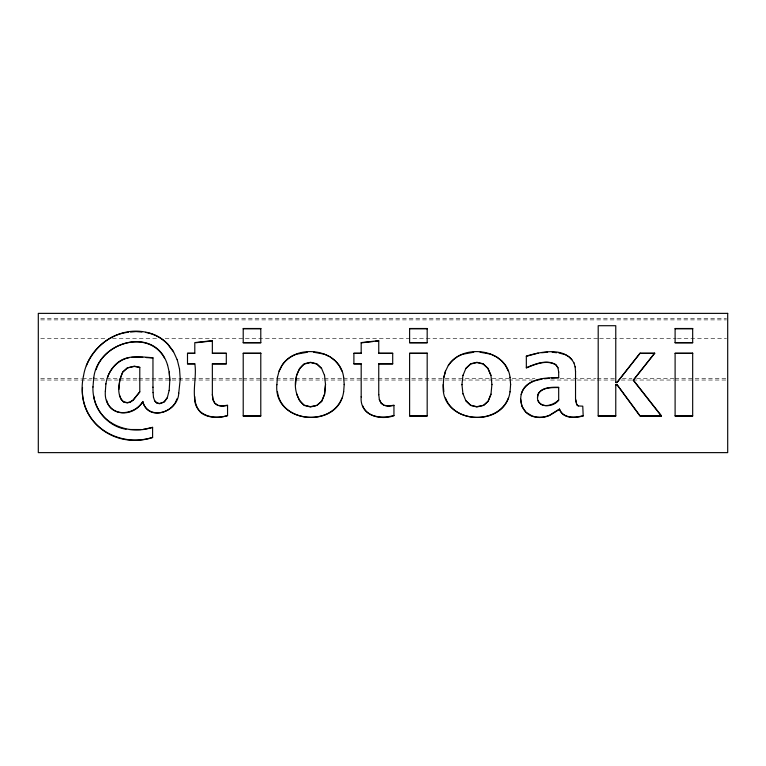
<?xml version="1.0" encoding="UTF-8"?>
<svg xmlns="http://www.w3.org/2000/svg" width="766" height="766" viewBox="0 0 766 766"><rect width="100%" height="100%" fill="white"/><g stroke="black" fill="none" stroke-linecap="round" stroke-linejoin="round"><path stroke-width="0.57" stroke-dasharray="3.83 2.87" d="M40.694 318.359L726.503 318.359M40.694 319.882L726.503 319.882M40.694 338.39L106.522 338.39M112.506 338.39L157.988 338.39M165.169 338.39L244.162 338.39M245.359 338.39L598.438 338.39M599.634 338.39L676.234 338.39M677.431 338.39L726.503 338.39M40.694 378.5L81.388 378.5M82.584 378.5L92.159 378.5M93.356 378.5L105.325 378.5M106.522 378.5L118.491 378.5M119.688 378.5L137.641 378.5M138.838 378.5L150.806 378.5M152.003 378.5L241.769 378.5M242.966 378.5L275.281 378.5M276.478 378.5L294.431 378.5M295.628 378.5L323.156 378.5M324.353 378.5L342.306 378.5M343.503 378.5L377.016 378.5M378.213 378.5L535.003 378.5M560.138 378.5L596.044 378.5M597.241 378.5L615.194 378.5M622.375 378.5L631.95 378.5M636.738 378.5L673.841 378.5M675.038 378.5L726.503 378.5M40.694 380.032L118.491 380.032M119.688 380.032L137.641 380.032M138.838 380.032L150.806 380.032M152.003 380.032L241.769 380.032M242.966 380.032L275.281 380.032M276.478 380.032L294.431 380.032M295.628 380.032L323.156 380.032M324.353 380.032L342.306 380.032M343.503 380.032L377.016 380.032M378.213 380.032L460.797 380.032M461.994 380.032L532.609 380.032M550.562 380.032L596.044 380.032M597.241 380.032L615.194 380.032M621.178 380.032L631.95 380.032M633.147 380.032L673.841 380.032M675.038 380.032L726.503 380.032"/><path stroke-width="1.15" d="M169.171 390.612L169.813 380.147L169.219 371.912M105.363 391.302L105.89 383.766M343.647 391.914L344.212 384.379M510.041 391.914L510.616 384.379M276.861 384.743L277.426 377.303M83.475 376.01C74.465 418.533 111.989 450.044 152.597 437.587L152.597 427.227C128.487 435.978 97.205 423.177 93.691 395.907M92.964 387.079L93.749 377.782M118.893 389.425L119.86 379.361L122.751 372.171L127.577 367.862L134.328 366.426L139.785 367.508M325.521 384.379L324.573 394.136L321.739 401.106L317.009 405.291L310.393 406.689L304.236 405.185L299.535 400.695L296.547 393.647M491.916 384.379L490.968 394.394L488.134 401.365L483.403 405.549L488.134 401.106L490.968 394.136M178.727 393.379L180.249 378.95M295.552 384.743L296.557 375.512L299.563 368.475L304.303 364.032L310.508 362.548L316.76 364.032L321.519 368.475M461.946 384.743L462.951 375.254M538.555 393.063C532.849 407.196 551.654 409.303 558.682 400.264L558.682 387.28C550.878 387.002 537.703 387.357 537.493 397.813M105.89 384.015C107.135 375.436 111.453 367.345 118.414 362.059C128.41 354.601 141.442 357.023 152.961 357.722L152.961 387.366M169.171 390.363L167.256 397.908L164.709 401.413M343.647 391.656C338.649 429.803 273.136 424.096 276.861 384.484M510.041 391.656C505.033 429.793 439.56 424.115 443.255 384.484M277.426 377.552L279.121 370.907L281.955 365.315A29.137 28.016 0 0 1 296.586 353.93C315.171 346.988 341.138 355.625 343.647 377.485M445.525 370.907L443.82 377.303L443.255 384.743L443.82 391.866M443.82 377.552L445.525 371.165L448.349 365.315A29.137 28.016 0 0 1 462.98 353.93C481.565 346.988 507.532 355.625 510.041 377.485M83.475 376.269C87.669 347.707 116.93 326.249 145.473 332.118A39.459 37.946 0 0 1 168.089 344.403M93.749 378.031C97.359 341.55 155.153 324.841 167.467 364.75M178.727 393.13C178.315 411.572 148.575 422.612 142.754 401.69C135.113 414.645 111.549 418.322 106.598 400.216M521.177 394.567C522.671 388.515 527.429 383.823 533.098 381.487M462.951 375.512L465.958 368.226L470.697 363.773L476.902 362.289L483.155 363.773L487.913 368.226L490.92 375.225L491.916 384.628M107.489 377.456C110.879 367.67 119.113 359.532 129.454 357.55M86.357 365.784C93.375 348.473 109.385 334.158 128.353 332.262M341.942 398.109C331.343 426.375 281.237 422.765 277.426 391.608M508.337 398.109C498.589 423.78 455.081 423.857 445.506 397.966M279.121 371.165L281.955 365.564M96.114 369.662C104.904 341.588 149.035 329.773 164.537 358.143M176.812 398.942C172.771 414.396 146.986 419.241 142.754 401.432M154.703 400.723L156.743 402.801L159.606 403.49L164.068 402.035L167.256 397.659M640.098 353.164L616.889 382.627L640.098 353.164L654.691 353.164L633.271 380.233L661.403 416.072L640.031 416.072L616.889 384.484L615.768 384.484L615.768 416.072L598.198 416.072L598.198 325.713L615.768 325.713L615.768 382.627M633.271 380.233L654.691 353.164M139.785 391.732L133.207 399.909L130.163 401.949L127.261 402.638L123.604 401.796L120.99 399.268L119.419 395.055M142.754 401.69C131.379 420.208 103.314 415.086 105.363 391.053M538.555 393.312C543.171 387.089 551.721 387.663 558.682 387.539M324.525 375.484L321.519 368.226L316.76 363.773L310.508 362.289L304.303 363.773C292.325 373.406 292.382 395.725 304.236 405.444L310.393 406.938L315.908 405.779M465.958 368.475L470.697 364.032L476.902 362.548L483.155 364.032L487.913 368.475L490.92 375.484M127.577 367.603L122.751 371.922C118.922 380.884 115.656 394.461 123.604 402.045L127.261 402.887L130.163 402.207L133.207 400.168L139.785 391.991L139.785 367.259L134.328 366.167L127.577 367.862M559.448 409.082C562.675 418.858 575.151 418.313 583.185 415.9L583.185 415.641C575.132 418.006 563.048 418.638 559.448 409.082L549.586 415.201A23.43 22.53 0 0 1 532.121 415.986L525.983 412.223L521.972 406.459L520.641 399.21M559.448 409.341L549.586 415.459A23.43 22.53 0 0 1 532.121 416.235C520.191 412.003 517.05 395.256 525.495 386.313C534.208 377.762 547.278 377.868 558.682 377.581M558.682 400.005C553.445 405.08 542.271 409.14 538.105 400.762M526.338 367.709C535.243 363.927 546.589 359.197 555.781 364.559L557.954 367.603L558.682 372.132M153.487 397.267L154.703 400.972L156.743 403.05L159.606 403.749L164.068 402.035M534.055 380.999L542.137 379.007M526.338 356.324L538.201 353.069M296.586 354.189L307.348 352.226M462.98 354.189L473.742 352.226M483.403 405.291L476.787 406.689L470.63 405.185L465.929 400.695M482.302 405.779L476.787 406.938L470.63 405.444L465.929 400.944L462.942 393.647M143.271 429.362L152.597 427.485M152.597 437.329C118.969 448.407 79.903 424.986 82.517 387.452M227.55 415.478C213.369 420.486 193.224 414.971 194.794 396.702M393.944 415.478C383.182 418.6 367.24 417.968 362.615 405.683M227.55 405.453L222.15 406.258L218.932 405.712M393.944 405.453L388.544 406.258L385.327 405.712M195.962 342.728L212.354 340.918M361.188 342.862L372.898 341.559M375.244 341.301L378.749 340.918M544.511 378.777L549.251 378.308M551.616 378.069L558.682 377.839L558.682 371.874M583.185 415.9L582.773 406.171L578.301 405.942L576.76 404.563L575.534 399.038M130.536 332.061L135.984 331.563L141.911 332.071M131.608 357.349L142.735 357.358M541.734 352.743L547.604 352.207M140.896 429.544L129.425 429.525M243.215 328.758L260.785 328.758M409.609 328.758L427.179 328.758M675.105 328.758L692.675 328.758M243.215 342.603L260.785 342.603M409.609 342.603L427.179 342.603M675.105 342.603L692.675 342.603M194.794 353.164L187.498 353.164L187.498 363.974L194.794 363.974M212.354 353.164L226.305 353.164L226.305 363.974L212.354 363.974M361.188 353.164L353.892 353.164L353.892 363.974L361.188 363.974M378.749 353.164L392.699 353.164L392.699 363.974L378.749 363.974M187.498 353.413L194.794 353.413L194.794 342.603L212.354 340.659L212.354 353.413L226.305 353.413M243.215 353.413L260.785 353.413M353.892 353.413L361.188 353.413L361.188 342.603L378.749 340.659L378.749 353.413L392.699 353.413M409.609 353.413L427.179 353.413M640.098 353.413L654.691 353.413M675.105 353.413L692.675 353.413M187.498 363.716L194.794 363.716C197.475 379.199 189.116 399.249 200.501 412.357C207.998 418.495 218.683 417.968 227.55 415.727L227.55 405.204L222.15 405.999L217.87 405.281L214.806 403.117L212.967 399.517L212.354 394.471M226.305 363.716L212.354 363.716L212.354 394.729L212.967 399.775L214.806 403.376L217.87 405.54M353.892 363.716L361.188 363.716L361.188 396.951M392.699 363.716L378.749 363.716L378.749 394.729M615.768 382.378L616.889 382.378M615.768 384.743L616.889 384.743M243.215 415.814L260.785 415.814M409.609 415.814L427.179 415.814M598.198 415.814L615.768 415.814M616.889 384.484L640.031 415.814L661.403 416.072M675.105 415.814L692.675 415.814M146.143 357.569L152.961 357.981M480.071 352.226L490.872 354.189M313.677 352.226L324.478 354.189M552.19 352.236L556.671 352.724M558.902 352.963L565.538 354.744L568.238 356.343M126.093 429.247C106.101 426.164 92.016 406.622 92.964 386.83M491.829 354.639L496.627 356.927L500.734 360.135M325.435 354.639L329.275 356.477M384.264 405.54L381.2 403.376L379.361 399.775L378.749 394.471M330.232 356.927L335.163 360.776L339.127 365.564L341.952 371.137M575.534 371.309L575.534 399.297L576.76 404.812L578.301 405.942M569.138 356.879L571.934 359.637M501.558 360.776L505.522 365.564L508.346 371.137M633.271 379.984L661.403 415.814M168.089 344.403L173.413 351.47L177.214 359.838M173.413 351.728L168.089 344.652A39.459 37.946 0 0 0 145.463 332.377M557.954 367.862L555.781 364.817C546.589 359.445 535.243 364.176 526.338 367.967L526.338 356.075C541.016 351.766 565.002 346.366 573.935 362.998M379.361 399.517L381.2 403.117L384.264 405.281L388.544 405.999L393.944 405.204L393.944 415.727C379.639 420.802 359.455 415.095 361.188 396.702M573.935 362.739L575.132 366.971M177.214 359.589L179.493 369.001M167.467 364.492L169.219 372.171L169.813 380.405M324.525 375.225L325.521 384.628L324.573 394.394L321.739 401.365L317.009 405.291M461.946 384.484L462.942 393.896M575.132 366.723L575.534 371.558M153.076 392.422L153.487 397.516M510.041 377.236L510.616 384.628M343.647 377.236L344.212 384.628M179.493 368.743L180.249 379.208M152.961 387.117L153.076 392.671M282.539 364.721A29.137 28.016 0 0 1 285.91 360.776M286.666 360.068A29.137 28.016 0 0 1 295.59 354.553M448.349 365.574A29.137 28.016 0 0 1 457.235 356.927M458.145 356.391A29.137 28.016 0 0 1 461.984 354.553M727.7 313.371L38.3 313.371L38.3 452.629L727.7 452.629L727.7 313.371M260.785 328.509L243.215 328.509L243.215 342.862L260.785 342.862L260.785 328.509M427.179 328.509L409.609 328.509L409.609 342.862L427.179 342.862L427.179 328.509M692.675 328.509L675.105 328.509L675.105 342.862L692.675 342.862L692.675 328.509M260.785 353.164L243.215 353.164L243.215 416.072L260.785 416.072L260.785 353.164M427.179 353.164L409.609 353.164L409.609 416.072L427.179 416.072L427.179 353.164M692.675 353.164L675.105 353.164L675.105 416.072L692.675 416.072L692.675 353.164"/></g></svg>
